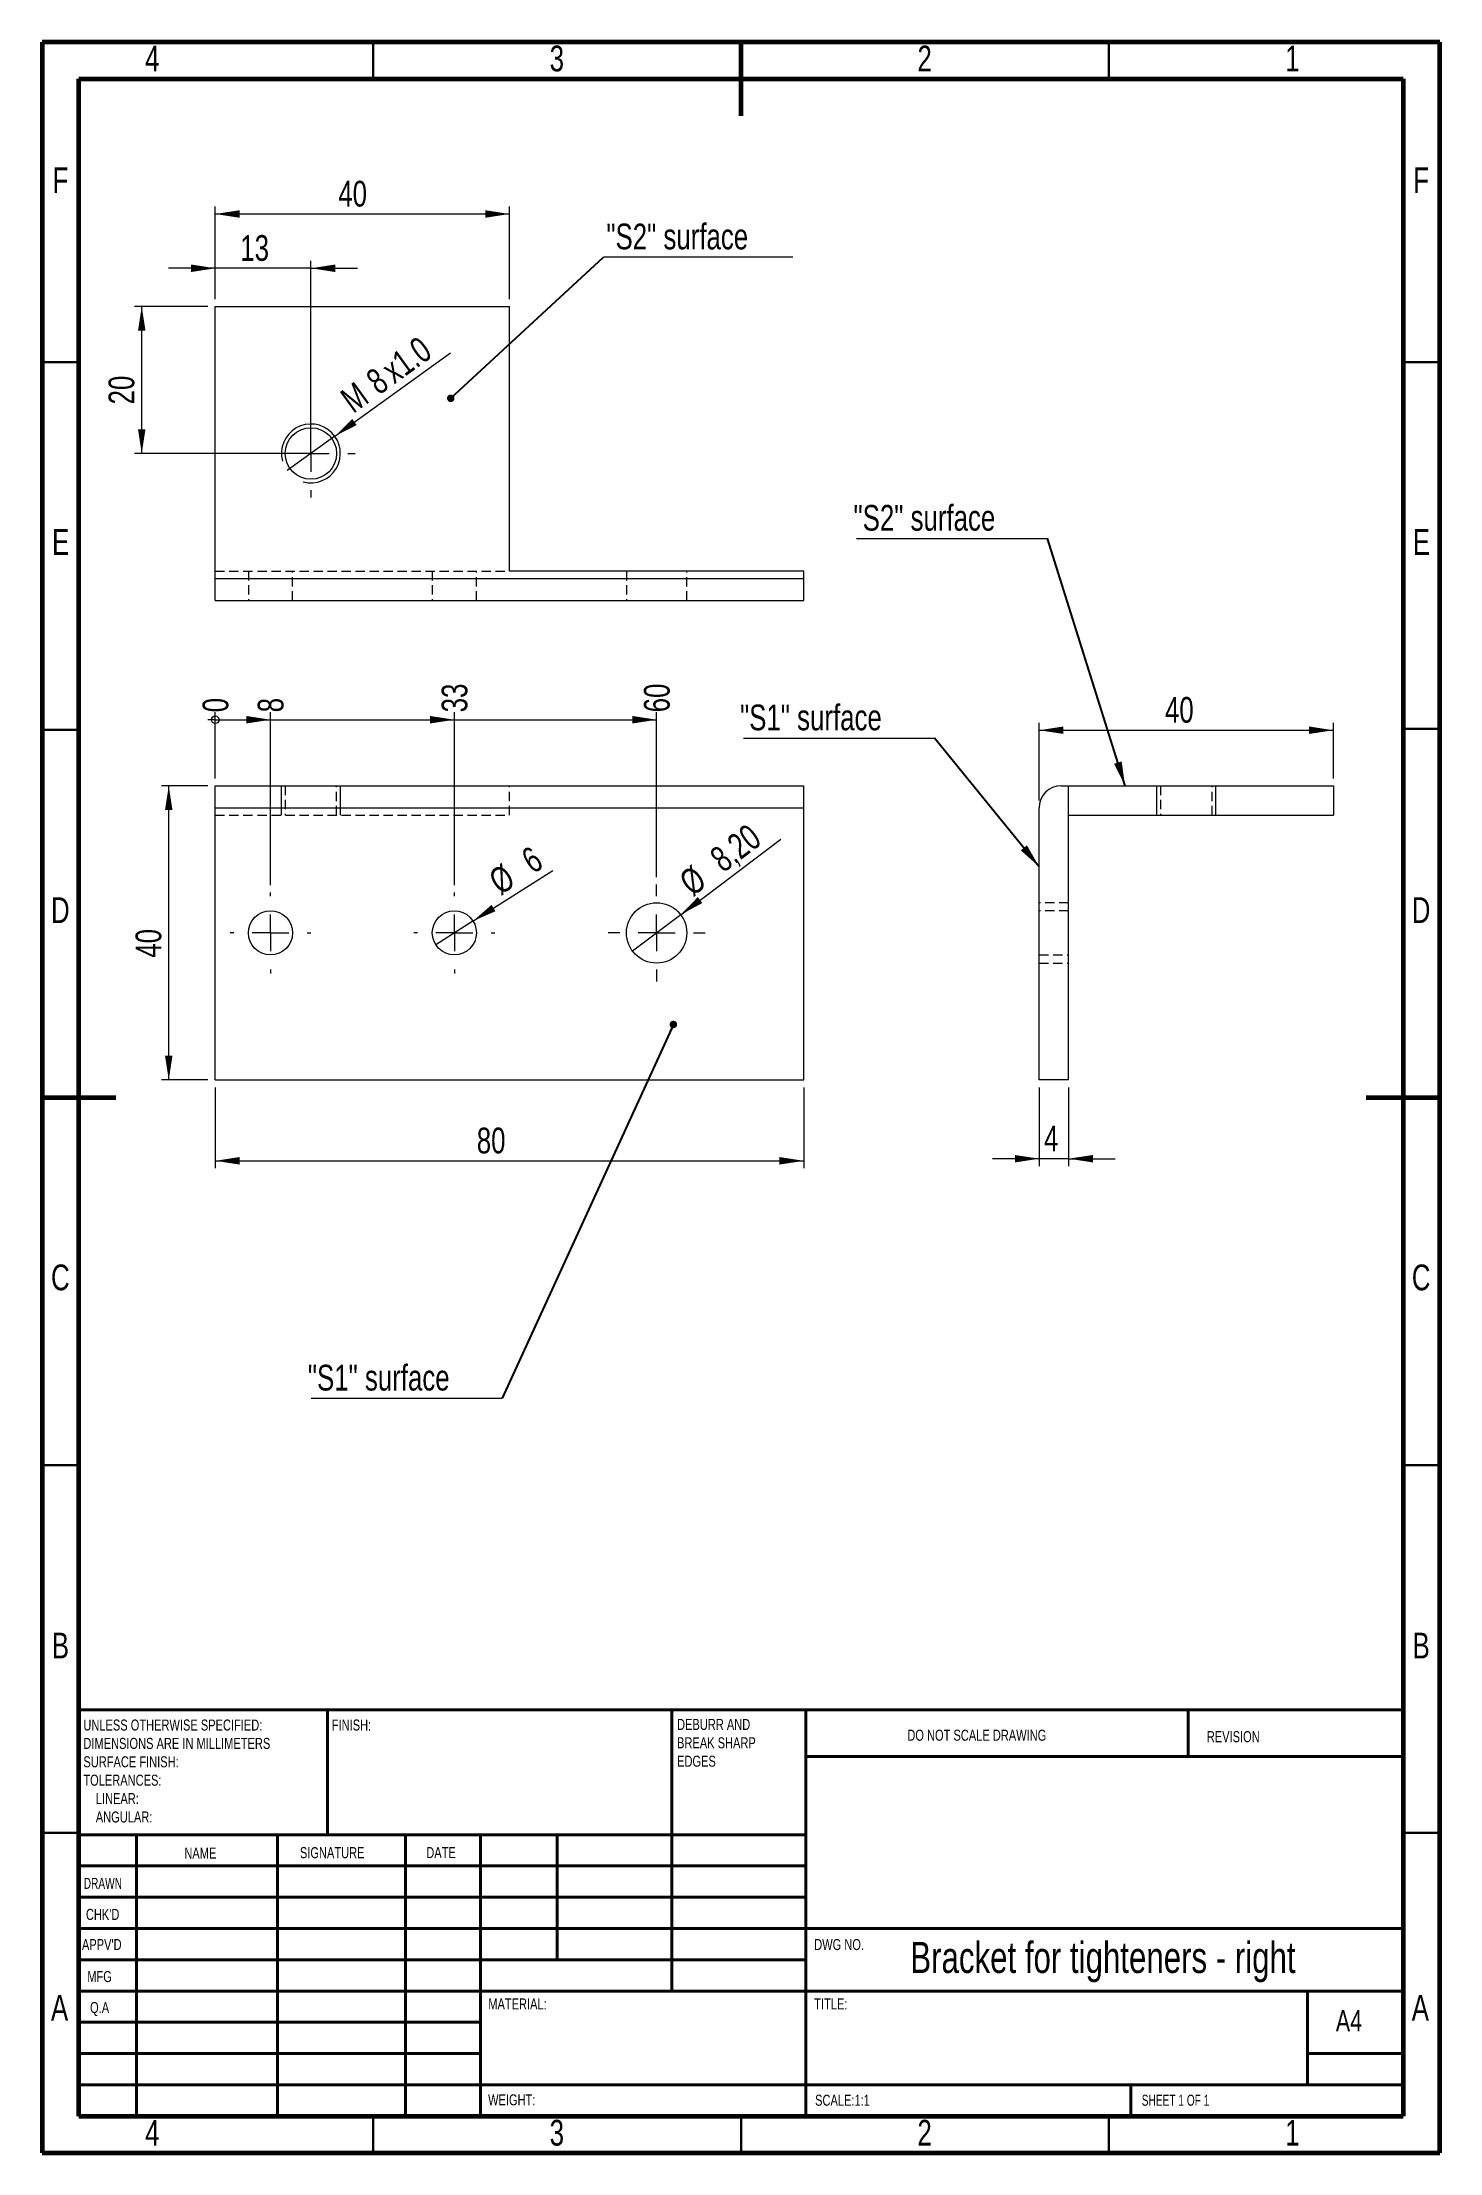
# Model space of a CAD drawing. Header units: millimetres. Extents: x 15 to 205, y 5 to 292.
import ezdxf

# ---------------------------------------------------------------- set-up
doc = ezdxf.new("R2010")
doc.units = ezdxf.units.MM
doc.linetypes.add('HIDDEN', pattern=[1.905, 1.27, -0.635])
doc.styles.add('SLDTEXTSTYLE0', font='TXT', dxfattribs={"width": 0.75})
doc.styles.add('SLDTEXTSTYLE1', font='TXT', dxfattribs={"width": 0.686449})
doc.styles.add('SLDTEXTSTYLE2', font='TXT', dxfattribs={"width": 0.6875})
doc.dimstyles.new('SLDDIMSTYLE0', dxfattribs={"dimtxt": 3.5, "dimasz": 0.338667, "dimexe": 0, "dimexo": 0.0625, "dimgap": 0.875, "dimtad": 0, "dimtih": 1, "dimtoh": 1, "dimdec": 0, "dimrnd": 1e-09, "dimdsep": 46, "dimtxsty": 'SLDTEXTSTYLE0', "dimblk1": 'ORIGIN', "dimblk2": 'ORIGIN', "dimsah": 1, "dimcen": 0.09, "dimadec": 0, "dimazin": 2, "dimtfac": 1, "dimtdec": 0, "dimtofl": 0, "dimtmove": 0, "dimatfit": 3, "dimldrblk": 'ORIGIN', "dimfxl": 1, "dimfrac": 2, "dimtolj": 1, "dimtzin": 12, "dimarcsym": 0})
doc.dimstyles.new('SLDDIMSTYLE1', dxfattribs={"dimtxt": 3.5, "dimasz": 3.302, "dimexe": 0, "dimexo": 0.0625, "dimgap": 0.875, "dimtad": 0, "dimtih": 1, "dimtoh": 1, "dimdec": 0, "dimrnd": 1e-09, "dimzin": 12, "dimdsep": 46, "dimtxsty": 'SLDTEXTSTYLE0', "dimsah": 1, "dimcen": 0.09, "dimadec": 0, "dimazin": 3, "dimtfac": 1, "dimtdec": 0, "dimtofl": 0, "dimtmove": 0, "dimatfit": 3, "dimfxl": 1, "dimfrac": 2, "dimtolj": 1, "dimtzin": 12, "dimarcsym": 0})
doc.dimstyles.new('SLDDIMSTYLE2', dxfattribs={"dimtxt": 3.5, "dimasz": 3.302, "dimexe": 0, "dimexo": 0.0625, "dimgap": 0.875, "dimtad": 1, "dimrnd": 1e-09, "dimzin": 12, "dimdsep": 46, "dimtxsty": 'SLDTEXTSTYLE0', "dimsah": 1, "dimcen": 0.09, "dimadec": 0, "dimazin": 3, "dimtfac": 1, "dimtofl": 0, "dimtmove": 0, "dimatfit": 3, "dimfxl": 1, "dimfrac": 2, "dimtolj": 1, "dimtzin": 12, "dimarcsym": 0})
doc.dimstyles.new('SLDDIMSTYLE3', dxfattribs={"dimtxt": 3.5, "dimasz": 3.302, "dimexe": 0, "dimexo": 0.0625, "dimgap": 0.875, "dimtad": 1, "dimrnd": 1e-09, "dimzin": 12, "dimdsep": 46, "dimtxsty": 'SLDTEXTSTYLE0', "dimblk1": 'NONE', "dimsah": 1, "dimcen": 0, "dimadec": 0, "dimazin": 3, "dimtfac": 1, "dimtmove": 0, "dimatfit": 3, "dimldrblk": 'NONE', "dimfxl": 1, "dimfrac": 2, "dimtolj": 1, "dimtzin": 12, "dimarcsym": 0})
doc.dimstyles.new('SLDDIMSTYLE4', dxfattribs={"dimtxt": 0.18, "dimasz": 1.016, "dimexe": 0, "dimexo": 0.0625, "dimgap": 0, "dimtad": 0, "dimtih": 1, "dimtoh": 1, "dimdec": 0, "dimrnd": 1e-09, "dimzin": 0, "dimdsep": 46, "dimtxsty": 'Standard', "dimblk1": 'DOT', "dimblk2": 'DOT', "dimsah": 1, "dimcen": 0.09, "dimadec": 0, "dimazin": 0, "dimtfac": 1.016, "dimtdec": 0, "dimtofl": 0, "dimtmove": 0, "dimatfit": 3, "dimldrblk": 'DOT', "dimfxl": 1, "dimfrac": 2, "dimtolj": 1, "dimtzin": 0, "dimarcsym": 0})
doc.dimstyles.new('SLDDIMSTYLE5', dxfattribs={"dimtxt": 3.5, "dimasz": 3.302, "dimexe": 0, "dimexo": 0.0625, "dimgap": 0.875, "dimtad": 1, "dimrnd": 1e-09, "dimzin": 12, "dimdsep": 46, "dimtxsty": 'SLDTEXTSTYLE0', "dimsah": 1, "dimcen": 0.09, "dimadec": 0, "dimazin": 3, "dimtfac": 1, "dimtmove": 0, "dimatfit": 0, "dimfxl": 1, "dimfrac": 2, "dimtolj": 1, "dimtzin": 12, "dimarcsym": 0})
doc.dimstyles.new('SLDDIMSTYLE6', dxfattribs={"dimtxt": 0.18, "dimasz": 3.302, "dimexe": 0, "dimexo": 0.0625, "dimgap": 0, "dimtad": 0, "dimtih": 1, "dimtoh": 1, "dimdec": 0, "dimrnd": 1e-09, "dimzin": 0, "dimdsep": 46, "dimtxsty": 'Standard', "dimsah": 1, "dimcen": 0.09, "dimadec": 0, "dimazin": 0, "dimtfac": 3.302, "dimtdec": 0, "dimtofl": 0, "dimtmove": 0, "dimatfit": 3, "dimfxl": 1, "dimfrac": 2, "dimtolj": 1, "dimtzin": 0, "dimarcsym": 0})
doc.dimstyles.new('SLDDIMSTYLE7', dxfattribs={"dimtxt": 3.5, "dimasz": 3.302, "dimexe": 0, "dimexo": 0.0625, "dimgap": 0.875, "dimtad": 1, "dimrnd": 1e-09, "dimzin": 12, "dimdsep": 46, "dimtxsty": 'SLDTEXTSTYLE0', "dimblk1": 'NONE', "dimsah": 1, "dimcen": 0, "dimadec": 0, "dimazin": 3, "dimtfac": 1, "dimtmove": 0, "dimatfit": 3, "dimldrblk": 'NONE', "dimfxl": 1, "dimfrac": 2, "dimtolj": 1, "dimtzin": 12, "dimarcsym": 0})

# ---------------------------------------------------------------- blocks, each defined once
blk = doc.blocks.new('SW_NOTE_0')
at = {"color": 0, "linetype": 'Continuous', "lineweight": 0, "char_height": 1.5, "attachment_point": 1, "style": 'SLDTEXTSTYLE0'}
for s, insert in [('UNLESS OTHERWISE SPECIFIED:', (0, 1.93)), ('DIMENSIONS ARE IN MILLIMETERS', (0, -0.57)), ('TOLERANCES:', (0, -5.57)), ('SURFACE FINISH:', (0, -3.07)), ('LINEAR:', (1.69, -8.07)), ('ANGULAR:', (1.69, -10.57))]:
    blk.add_mtext(s, dxfattribs=dict(at, insert=insert))
blk = doc.blocks.new('SW_NOTE_1')
at = {"color": 0, "linetype": 'Continuous', "lineweight": 0, "char_height": 1.5, "attachment_point": 1, "style": 'SLDTEXTSTYLE0'}
for s, insert in [('DEBURR AND', (0, 1.93)), ('BREAK SHARP', (0, -0.57)), ('EDGES', (0, -3.07))]:
    blk.add_mtext(s, dxfattribs=dict(at, insert=insert))
blk = doc.blocks.new('_ORIGIN')
at = {"color": 0, "linetype": 'ByBlock', "lineweight": -2}
blk.add_line((0, 0), (-1, 0), dxfattribs=at)
blk.add_circle((0, 0), 0.5, dxfattribs=at)
blk = doc.blocks.new('_D')
at = {"color": 7, "linetype": 'Continuous', "lineweight": 0}
blk.add_line((38.53, 191.88), (38.53, 200.88), dxfattribs=at)
at = {"color": 7, "linetype": 'Continuous', "lineweight": 0, "xscale": 1.016, "yscale": 1.016}
blk.add_blockref('_ORIGIN', (38.53, 199.87, 0.1), dxfattribs=at)
at = {"color": 7, "linetype": 'Continuous', "lineweight": 0, "insert": (36.8, 200.88), "char_height": 3.5, "attachment_point": 1, "rotation": 90, "style": 'SLDTEXTSTYLE0'}
blk.add_mtext('0', dxfattribs=at)
blk = doc.blocks.new('_D_1')
at = {"color": 7, "linetype": 'Continuous', "lineweight": 0}
for p, q in [((38.53, 199.87), (46.03, 199.87)), ((46.03, 177.38), (46.03, 200.88))]:
    blk.add_line(p, q, dxfattribs=at)
blk.add_solid([(46.03, 199.87), (42.73, 200.38), (42.73, 199.36)], dxfattribs=at)
at = {"color": 7, "linetype": 'Continuous', "lineweight": 0, "insert": (44.3, 200.88), "char_height": 3.5, "attachment_point": 1, "rotation": 90, "style": 'SLDTEXTSTYLE0'}
blk.add_mtext('8', dxfattribs=at)
blk = doc.blocks.new('_D_2')
at = {"color": 7, "linetype": 'Continuous', "lineweight": 0}
for p, q in [((46.03, 199.87), (71.03, 199.87)), ((71.03, 177.38), (71.03, 200.88))]:
    blk.add_line(p, q, dxfattribs=at)
blk.add_solid([(71.03, 199.87), (67.73, 200.38), (67.73, 199.36)], dxfattribs=at)
at = {"color": 7, "linetype": 'Continuous', "lineweight": 0, "insert": (69.3, 200.88), "char_height": 3.5, "attachment_point": 1, "rotation": 90, "style": 'SLDTEXTSTYLE0'}
blk.add_mtext('33', dxfattribs=at)
blk = doc.blocks.new('_D_3')
at = {"color": 7, "linetype": 'Continuous', "lineweight": 0}
for p, q in [((71.03, 199.87), (98.53, 199.87)), ((98.53, 178.48), (98.53, 200.88))]:
    blk.add_line(p, q, dxfattribs=at)
blk.add_solid([(98.53, 199.87), (95.23, 200.38), (95.23, 199.36)], dxfattribs=at)
at = {"color": 7, "linetype": 'Continuous', "lineweight": 0, "insert": (96.8, 200.88), "char_height": 3.5, "attachment_point": 1, "rotation": 90, "style": 'SLDTEXTSTYLE0'}
blk.add_mtext('60', dxfattribs=at)
blk = doc.blocks.new('_D_4')
at = {"color": 7, "linetype": 'Continuous', "lineweight": 0}
for p, q in [((38.53, 149.88), (38.53, 138.89)), ((118.53, 149.88), (118.53, 138.89)), ((38.53, 139.89), (118.53, 139.89))]:
    blk.add_line(p, q, dxfattribs=at)
for points in [[(38.53, 139.89), (41.83, 139.38), (41.83, 140.4)], [(118.53, 139.89), (115.23, 140.4), (115.23, 139.38)]]:
    blk.add_solid(points, dxfattribs=at)
at = {"color": 7, "linetype": 'Continuous', "lineweight": 0, "insert": (74.08, 144.4), "char_height": 3.5, "attachment_point": 1, "style": 'SLDTEXTSTYLE0'}
blk.add_mtext('80', dxfattribs=at)
blk = doc.blocks.new('_D_5')
at = {"color": 7, "linetype": 'Continuous', "lineweight": 0}
for p, q in [((37.53, 190.88), (31.2, 190.88)), ((32.2, 150.88), (32.2, 190.88)), ((37.53, 150.88), (31.2, 150.88))]:
    blk.add_line(p, q, dxfattribs=at)
for points in [[(32.2, 190.88), (31.69, 187.58), (32.71, 187.58)], [(32.2, 150.88), (32.71, 154.19), (31.69, 154.19)]]:
    blk.add_solid(points, dxfattribs=at)
at = {"color": 7, "linetype": 'Continuous', "lineweight": 0, "insert": (27.69, 167.51), "char_height": 3.5, "attachment_point": 1, "rotation": 90, "style": 'SLDTEXTSTYLE0'}
blk.add_mtext('40', dxfattribs=at)
blk = doc.blocks.new('_D_6')
at = {"color": 7, "linetype": 'Continuous', "lineweight": 0}
for q in [(115.41, 183.64), (95.26, 168.41)]:
    blk.add_line((101.8, 173.36), q, dxfattribs=at)
blk.add_solid([(101.8, 173.36), (104.74, 174.94), (104.13, 175.75)], dxfattribs=at)
at = {"color": 7, "linetype": 'Continuous', "lineweight": 0, "char_height": 3.5, "attachment_point": 1, "rotation": 37.0751, "style": 'SLDTEXTSTYLE0'}
for s, insert in [('8,20', (105.47, 181.78)), ('%%c', (101.29, 178.56))]:
    blk.add_mtext(s, dxfattribs=dict(at, insert=insert))
blk = doc.blocks.new('_NONE')
blk = doc.blocks.new('_D_7')
at = {"color": 7, "linetype": 'Continuous', "lineweight": 0}
for q in [(84.41, 179.38), (68.5, 169.28)]:
    blk.add_line((73.56, 172.49), q, dxfattribs=at)
blk.add_solid([(73.56, 172.49), (76.62, 173.83), (76.08, 174.69)], dxfattribs=at)
at = {"color": 7, "linetype": 'Continuous', "lineweight": 0, "char_height": 3.5, "attachment_point": 1, "rotation": 32.424, "style": 'SLDTEXTSTYLE0'}
for s, insert in [('6', (79.82, 181.79)), ('%%c', (75.39, 178.92))]:
    blk.add_mtext(s, dxfattribs=dict(at, insert=insert))
blk = doc.blocks.new('SW_NOTE_2')
at = {"color": 0, "linetype": 'Continuous', "lineweight": 0}
blk.add_line((-25.97, 0), (0, 0), dxfattribs=at)
at = {"color": 0, "linetype": 'Continuous', "lineweight": 0, "insert": (-26.42, 4.52), "char_height": 3.5, "attachment_point": 1, "style": 'SLDTEXTSTYLE0'}
blk.add_mtext('"S1" surface', dxfattribs=at)
blk = doc.blocks.new('_DOT')
at = {"color": 0, "linetype": 'ByBlock', "lineweight": -2}
blk.add_line((-0.5, 0), (-1, 0), dxfattribs=at)
at = {"color": 0, "linetype": 'ByBlock', "const_width": 0.5}
blk.add_lwpolyline([(-0.25, 0, 1), (0.25, 0, 1)], format="xyb", close=True, dxfattribs=at)
blk = doc.blocks.new('SW_CENTERMARKSYMBOL_0')
at = {"color": 0, "linetype": 'Continuous', "lineweight": 0}
for p, q in [((0, 5), (0, 6.6)), ((-5, 0), (-6.6, 0)), ((0, 0), (-2.5, 0)), ((0, 0), (0, 2.5)), ((0, 0), (0, -2.5)), ((0, 0), (2.5, 0)), ((5, 0), (6.6, 0)), ((0, -5), (0, -6.6))]:
    blk.add_line(p, q, dxfattribs=at)
blk = doc.blocks.new('SW_CENTERMARKSYMBOL_1')
at = {"color": 0, "linetype": 'Continuous', "lineweight": 0}
for p, q in [((0, 5), (0, 5.5)), ((-5, 0), (-5.5, 0)), ((0, 0), (-2.5, 0)), ((0, 0), (0, 2.5)), ((0, 0), (0, -2.5)), ((0, 0), (2.5, 0)), ((5, 0), (5.5, 0)), ((0, -5), (0, -5.5))]:
    blk.add_line(p, q, dxfattribs=at)
blk = doc.blocks.new('SW_CENTERMARKSYMBOL_2')
at = {"color": 0, "linetype": 'Continuous', "lineweight": 0}
for p, q in [((0, 5), (0, 5.5)), ((-5, 0), (-5.5, 0)), ((0, 0), (-2.5, 0)), ((0, 0), (0, 2.5)), ((0, 0), (0, -2.5)), ((0, 0), (2.5, 0)), ((5, 0), (5.5, 0)), ((0, -5), (0, -5.5))]:
    blk.add_line(p, q, dxfattribs=at)
blk = doc.blocks.new('_D_8')
at = {"color": 7, "linetype": 'Continuous', "lineweight": 0}
for p, q in [((150.54, 188.88), (150.54, 199.44)), ((150.54, 198.44), (190.54, 198.44)), ((190.54, 191.88), (190.54, 199.44))]:
    blk.add_line(p, q, dxfattribs=at)
for points in [[(150.54, 198.44), (153.84, 197.94), (153.84, 198.95)], [(190.54, 198.44), (187.24, 198.95), (187.24, 197.94)]]:
    blk.add_solid(points, dxfattribs=at)
at = {"color": 7, "linetype": 'Continuous', "lineweight": 0, "insert": (167.64, 202.96), "char_height": 3.5, "attachment_point": 1, "style": 'SLDTEXTSTYLE0'}
blk.add_mtext('40', dxfattribs=at)
blk = doc.blocks.new('_D_9')
at = {"color": 7, "linetype": 'Continuous', "lineweight": 0}
for p, q in [((150.54, 149.88), (150.54, 139.18)), ((154.54, 149.88), (154.54, 139.18)), ((150.54, 140.18), (144.19, 140.18)), ((154.54, 140.18), (150.54, 140.18)), ((154.54, 140.18), (160.89, 140.18))]:
    blk.add_line(p, q, dxfattribs=at)
for points in [[(150.54, 140.18), (147.24, 140.68), (147.24, 139.67)], [(154.54, 140.18), (157.84, 139.67), (157.84, 140.68)]]:
    blk.add_solid(points, dxfattribs=at)
at = {"color": 7, "linetype": 'Continuous', "lineweight": 0, "insert": (151.2, 144.69), "char_height": 3.5, "attachment_point": 1, "style": 'SLDTEXTSTYLE0'}
blk.add_mtext('4', dxfattribs=at)
blk = doc.blocks.new('SW_NOTE_3')
at = {"color": 0, "linetype": 'Continuous', "lineweight": 0}
blk.add_line((-25.97, 0), (0, 0), dxfattribs=at)
at = {"color": 0, "linetype": 'Continuous', "lineweight": 0, "insert": (-26.46, 4.57), "char_height": 3.5, "attachment_point": 1, "style": 'SLDTEXTSTYLE0'}
blk.add_mtext('"S1" surface', dxfattribs=at)
blk = doc.blocks.new('SW_NOTE_4')
at = {"color": 0, "linetype": 'Continuous', "lineweight": 0}
blk.add_line((-25.97, 0), (0, 0), dxfattribs=at)
at = {"color": 0, "linetype": 'Continuous', "lineweight": 0, "insert": (-26.38, 4.56), "char_height": 3.5, "attachment_point": 1, "style": 'SLDTEXTSTYLE0'}
blk.add_mtext('"S2" surface', dxfattribs=at)
blk = doc.blocks.new('_D_10')
at = {"color": 7, "linetype": 'Continuous', "lineweight": 0}
for p, q in [((38.53, 261.26), (32.18, 261.26)), ((38.53, 257.08), (38.53, 262.26)), ((51.53, 261.26), (38.53, 261.26)), ((51.53, 237.08), (51.53, 262.26)), ((51.53, 261.26), (57.88, 261.26))]:
    blk.add_line(p, q, dxfattribs=at)
for points in [[(38.53, 261.26), (35.23, 261.77), (35.23, 260.75)], [(51.53, 261.26), (54.83, 260.75), (54.83, 261.77)]]:
    blk.add_solid(points, dxfattribs=at)
at = {"color": 7, "linetype": 'Continuous', "lineweight": 0, "insert": (41.93, 265.77), "char_height": 3.5, "attachment_point": 1, "style": 'SLDTEXTSTYLE0'}
blk.add_mtext('13', dxfattribs=at)
blk = doc.blocks.new('_D_11')
at = {"color": 7, "linetype": 'Continuous', "lineweight": 0}
for p, q in [((37.53, 256.08), (27.53, 256.08)), ((28.53, 236.08), (28.53, 256.08)), ((50.53, 236.08), (27.53, 236.08))]:
    blk.add_line(p, q, dxfattribs=at)
for points in [[(28.53, 256.08), (28.02, 252.77), (29.04, 252.77)], [(28.53, 236.08), (29.04, 239.38), (28.02, 239.38)]]:
    blk.add_solid(points, dxfattribs=at)
at = {"color": 7, "linetype": 'Continuous', "lineweight": 0, "insert": (24.02, 242.75), "char_height": 3.5, "attachment_point": 1, "rotation": 90, "style": 'SLDTEXTSTYLE0'}
blk.add_mtext('20', dxfattribs=at)
blk = doc.blocks.new('_D_12')
at = {"color": 7, "linetype": 'Continuous', "lineweight": 0}
for q in [(70.49, 249.76), (48.29, 233.74)]:
    blk.add_line((54.77, 238.42), q, dxfattribs=at)
blk.add_solid([(54.77, 238.42), (57.75, 239.94), (57.15, 240.76)], dxfattribs=at)
at = {"color": 7, "linetype": 'Continuous', "lineweight": 0, "char_height": 3.5, "attachment_point": 1, "rotation": 35.8238, "style": 'SLDTEXTSTYLE0'}
for s, insert in [('x1.0', (60.81, 248.29)), ('8', (58.72, 246.78)), ('M', (55.24, 244.27))]:
    blk.add_mtext(s, dxfattribs=dict(at, insert=insert))
blk = doc.blocks.new('_D_13')
at = {"color": 7, "linetype": 'Continuous', "lineweight": 0}
for p, q in [((38.53, 257.08), (38.53, 269.64)), ((38.53, 268.64), (78.53, 268.64)), ((78.53, 257.08), (78.53, 269.64))]:
    blk.add_line(p, q, dxfattribs=at)
for points in [[(38.53, 268.64), (41.83, 268.13), (41.83, 269.15)], [(78.53, 268.64), (75.23, 269.15), (75.23, 268.13)]]:
    blk.add_solid(points, dxfattribs=at)
at = {"color": 7, "linetype": 'Continuous', "lineweight": 0, "insert": (55.25, 273.15), "char_height": 3.5, "attachment_point": 1, "style": 'SLDTEXTSTYLE0'}
blk.add_mtext('40', dxfattribs=at)
blk = doc.blocks.new('SW_NOTE_5')
at = {"color": 0, "linetype": 'Continuous', "lineweight": 0}
blk.add_line((25.73, 0), (0, 0), dxfattribs=at)
at = {"color": 0, "linetype": 'Continuous', "lineweight": 0, "insert": (0.4, 4.56), "char_height": 3.5, "attachment_point": 1, "style": 'SLDTEXTSTYLE0'}
blk.add_mtext('"S2" surface', dxfattribs=at)
blk = doc.blocks.new('SW_CENTERMARKSYMBOL_3')
at = {"color": 0, "linetype": 'Continuous', "lineweight": 0}
for p, q in [((0, 5), (0, 6)), ((-5, 0), (-6, 0)), ((0, 0), (-2.5, 0)), ((0, 0), (0, 2.5)), ((0, 0), (0, -2.5)), ((0, 0), (2.5, 0)), ((5, 0), (6, 0)), ((0, -5), (0, -6))]:
    blk.add_line(p, q, dxfattribs=at)

msp = doc.modelspace()

# ---------------------------------------------------------------- linework, layer by layer
at = {"color": 7, "linetype": 'Continuous', "lineweight": 60}
for p, q in [((205, 292), (15, 292)), ((15, 292), (15, 5)), ((110, 282), (110, 292)), ((205, 5), (205, 292)), ((20, 287), (200, 287)), ((20, 10), (20, 287)), ((200, 287), (200, 10)), ((15, 148.5), (25, 148.5)), ((195, 148.5), (205, 148.5)), ((20, 10), (200, 10)), ((15, 5), (205, 5))]:
    msp.add_line(p, q, dxfattribs=at)
at = {"color": 7, "linetype": 'Continuous', "lineweight": 30}
for p, q in [((60, 287), (60, 292)), ((160, 287), (160, 292)), ((20, 248.5), (15, 248.5)), ((200, 248.5), (205, 248.5)), ((20, 198.5), (15, 198.5)), ((200, 198.651), (205, 198.651)), ((20, 98.5), (15, 98.5)), ((200, 98.5), (205, 98.5)), ((20, 48.5), (15, 48.5)), ((200, 48.5), (205, 48.5)), ((60, 10), (60, 5)), ((110, 10), (110, 5)), ((160, 10), (160, 5))]:
    msp.add_line(p, q, dxfattribs=at)
at = {"color": 7, "linetype": 'Continuous', "lineweight": 15}
for p, q in [((38.53, 219.076), (38.53, 256.076)), ((38.53, 256.076), (78.53, 256.076)), ((78.53, 220.076), (78.53, 256.076)), ((38.53, 219.076), (118.53, 219.076)), ((38.53, 216.076), (38.53, 219.076)), ((118.53, 220.076), (78.53, 220.076)), ((118.53, 219.076), (118.53, 220.076)), ((118.53, 216.076), (118.53, 219.076)), ((38.53, 216.076), (118.53, 216.076)), ((38.53, 190.884), (118.53, 190.884)), ((38.53, 187.884), (38.53, 190.884)), ((118.53, 187.884), (118.53, 190.884)), ((153.539, 190.884), (154.539, 190.884)), ((154.539, 150.884), (154.539, 190.884)), ((154.539, 190.884), (190.539, 190.884)), ((190.539, 190.884), (190.539, 186.884)), ((38.53, 187.884), (118.53, 187.884)), ((38.53, 150.884), (38.53, 187.884)), ((118.53, 150.884), (118.53, 187.884)), ((150.539, 150.884), (150.539, 187.884)), ((154.539, 186.884), (190.539, 186.884)), ((38.53, 150.884), (118.53, 150.884)), ((154.539, 150.884), (150.539, 150.884))]:
    msp.add_line(p, q, dxfattribs=at)
at = {"color": 7, "linetype": 'HIDDEN', "lineweight": 0}
for p, q in [((38.53, 220.076), (78.53, 220.076)), ((43.03, 220.076), (43.03, 216.076)), ((49.03, 216.076), (49.03, 220.076)), ((68.03, 220.076), (68.03, 216.076)), ((74.03, 216.076), (74.03, 220.076)), ((94.43, 220.076), (94.43, 216.076)), ((102.63, 216.076), (102.63, 220.076)), ((48.03, 190.884), (48.03, 186.884)), ((55.03, 186.884), (55.03, 190.884)), ((78.53, 186.884), (78.53, 190.884)), ((167.039, 190.884), (167.039, 186.884)), ((174.039, 186.884), (174.039, 190.884)), ((38.53, 186.884), (78.53, 186.884)), ((154.539, 174.984), (150.539, 174.984)), ((154.539, 173.884), (150.539, 173.884)), ((150.539, 167.884), (154.539, 167.884)), ((150.539, 166.784), (154.539, 166.784))]:
    msp.add_line(p, q, dxfattribs=at)
at = {"color": 7, "linetype": 'Continuous', "lineweight": 0}
for p, q in [((47.53, 186.884), (47.53, 190.884)), ((55.53, 186.884), (55.53, 190.884)), ((166.539, 186.884), (166.539, 190.884)), ((174.539, 186.884), (174.539, 190.884))]:
    msp.add_line(p, q, dxfattribs=at)
at = {"color": 7, "linetype": 'Continuous', "lineweight": 40}
for p, q in [((20, 65.25), (200, 65.25)), ((20, 65.25), (20, 10)), ((53.8, 48.25), (53.8, 65.25)), ((100.6, 65.25), (100.6, 27)), ((118.8, 65.25), (118.8, 10)), ((170.8, 58.875), (170.8, 65.25)), ((200, 58.875), (118.8, 58.875)), ((118.8, 48.25), (20, 48.25)), ((27.8, 48.25), (27.8, 10)), ((46.991, 48.25), (46.991, 10)), ((64.399, 48.25), (64.399, 10)), ((74.6, 10), (74.6, 48.25)), ((85, 31.25), (85, 48.25)), ((118.8, 44), (20, 44)), ((118.8, 39.75), (20, 39.75)), ((200, 35.5), (20, 35.5)), ((118.8, 31.25), (20, 31.25)), ((74.6, 27), (20, 27)), ((74.6, 27), (200, 27)), ((187, 14.25), (187, 27)), ((74.6, 22.75), (20, 22.75)), ((74.6, 18.5), (20, 18.5)), ((200, 18.5), (187, 18.5)), ((20, 14.25), (200, 14.25)), ((163, 10), (163, 14.25))]:
    msp.add_line(p, q, dxfattribs=at)
at = {"color": 7, "linetype": 'Continuous', "lineweight": 15}
for centre, radius in [((51.53, 236.076), 3.5), ((46.03, 170.884), 3), ((71.03, 170.884), 3), ((98.53, 170.884), 4.1)]:
    msp.add_circle(centre, radius, dxfattribs=at)
at = {"color": 7, "linetype": 'Continuous', "lineweight": 0}
msp.add_arc((51.53, 236.076), 4, 255, 195, dxfattribs=at)
at = {"color": 7, "linetype": 'Continuous', "lineweight": 15}
msp.add_arc((153.539, 187.884), 3, 90, 180, dxfattribs=at)

# ---------------------------------------------------------------- block references
at = {"color": 7, "linetype": 'Continuous', "lineweight": 0}
for name, p in [('SW_NOTE_5', (91.295, 262.771)), ('SW_CENTERMARKSYMBOL_3', (51.53, 236.076)), ('SW_NOTE_4', (151.676, 224.518)), ('SW_NOTE_3', (136.328, 197.363)), ('SW_CENTERMARKSYMBOL_2', (46.03, 170.884)), ('SW_CENTERMARKSYMBOL_1', (71.03, 170.884)), ('SW_CENTERMARKSYMBOL_0', (98.53, 170.884)), ('SW_NOTE_2', (77.532, 107.635)), ('SW_NOTE_0', (20.594, 61.987)), ('SW_NOTE_1', (101.309, 62.069))]:
    msp.add_blockref(name, p, dxfattribs=at)

# ---------------------------------------------------------------- texts
for s, insert, char_height, attachment_point, style in [('4', (29.965, 291.538), 3.5, 2, 'SLDTEXTSTYLE0'), ('3', (84.965, 291.538), 3.5, 2, 'SLDTEXTSTYLE0'), ('2', (134.965, 291.538), 3.5, 2, 'SLDTEXTSTYLE0'), ('1', (184.965, 291.538), 3.5, 2, 'SLDTEXTSTYLE0'), ('F', (17.464, 274.979), 3.5, 2, 'SLDTEXTSTYLE0'), ('F', (202.464, 274.979), 3.5, 2, 'SLDTEXTSTYLE0'), ('E', (17.506, 225.788), 3.5, 2, 'SLDTEXTSTYLE0'), ('E', (202.506, 225.788), 3.5, 2, 'SLDTEXTSTYLE0'), ('D', (17.46, 175.729), 3.5, 2, 'SLDTEXTSTYLE0'), ('D', (202.46, 175.729), 3.5, 2, 'SLDTEXTSTYLE0'), ('C', (17.464, 125.788), 3.5, 2, 'SLDTEXTSTYLE0'), ('C', (202.464, 125.788), 3.5, 2, 'SLDTEXTSTYLE0'), ('B', (17.473, 75.729), 3.5, 2, 'SLDTEXTSTYLE0'), ('B', (202.473, 75.729), 3.5, 2, 'SLDTEXTSTYLE0'), ('FINISH:', (54.371, 63.919), 1.5, 1, 'SLDTEXTSTYLE0'), ('DO NOT SCALE DRAWING', (132.615, 62.533), 1.5, 1, 'SLDTEXTSTYLE0'), ('REVISION', (173.328, 62.335), 1.5, 1, 'SLDTEXTSTYLE0'), ('NAME', (34.322, 46.501), 1.5, 1, 'SLDTEXTSTYLE0'), ('SIGNATURE', (50.034, 46.562), 1.5, 1, 'SLDTEXTSTYLE0'), ('DATE', (67.215, 46.576), 1.5, 1, 'SLDTEXTSTYLE0'), ('DRAWN', (20.643, 42.385), 1.5, 1, 'SLDTEXTSTYLE1'), ("CHK'D", (20.939, 38.162), 1.5, 1, 'SLDTEXTSTYLE0'), ("APPV'D", (20.402, 34.066), 1.5, 1, 'SLDTEXTSTYLE0'), ('DWG NO.', (119.953, 34.066), 1.5, 1, 'SLDTEXTSTYLE0'), ('Bracket for tighteners - right', (159.208, 33.686), 4.23333, 2, 'SLDTEXTSTYLE0'), ('MFG', (21.124, 29.716), 1.5, 1, 'SLDTEXTSTYLE0'), ('A', (17.36, 26.479), 3.5, 2, 'SLDTEXTSTYLE0'), ('MATERIAL:', (75.646, 25.986), 1.5, 1, 'SLDTEXTSTYLE0'), ('TITLE:', (119.953, 25.986), 1.5, 1, 'SLDTEXTSTYLE0'), ('A', (202.36, 26.479), 3.5, 2, 'SLDTEXTSTYLE0'), ('Q.A', (21.509, 25.505), 1.5, 1, 'SLDTEXTSTYLE0'), ('A4', (190.871, 24.406), 2.9104, 1, 'SLDTEXTSTYLE0'), ('WEIGHT:', (75.618, 12.949), 1.4986, 1, 'SLDTEXTSTYLE0'), ('SCALE:1:1', (120.074, 12.9), 1.5, 1, 'SLDTEXTSTYLE0'), ('SHEET 1 OF 1', (164.478, 12.9), 1.5, 1, 'SLDTEXTSTYLE2'), ('4', (29.965, 9.479), 3.5, 2, 'SLDTEXTSTYLE0'), ('3', (84.965, 9.479), 3.5, 2, 'SLDTEXTSTYLE0'), ('2', (134.965, 9.479), 3.5, 2, 'SLDTEXTSTYLE0'), ('1', (184.965, 9.479), 3.5, 2, 'SLDTEXTSTYLE0')]:
    msp.add_mtext(s, dxfattribs=dict(at, insert=insert, char_height=char_height, attachment_point=attachment_point, style=style))

# ---------------------------------------------------------------- dimensions: what is measured, and where the dimension line sits
for base, p1, p2, dimstyle, picture, middle in [((78.53, 268.638), (38.53, 256.076), (78.53, 256.076), 'SLDDIMSTYLE2', '_D_13', (57.838, 268.638)), ((38.53, 261.262), (51.53, 236.076), (38.53, 256.076), 'SLDDIMSTYLE5', '_D_10', (44.521, 261.262)), ((190.539, 198.443), (150.539, 187.884), (190.539, 190.884), 'SLDDIMSTYLE2', '_D_8', (170.226, 198.443)), ((118.53, 139.893), (38.53, 150.884), (118.53, 150.884), 'SLDDIMSTYLE2', '_D_4', (76.662, 139.893)), ((150.539, 140.176), (154.539, 150.884), (150.539, 150.884), 'SLDDIMSTYLE5', '_D_9', (152.488, 140.176))]:
    dim = msp.add_linear_dim(base=base, p1=p1, p2=p2, dimstyle=dimstyle, dxfattribs=at)
    dim.commit()
    dim.dimension.update_dxf_attribs({"geometry": picture, "text_midpoint": middle, "dimtype": 160})
for base, p1, p2, dimstyle, picture, middle in [((28.53, 256.076), (51.53, 236.076), (38.53, 256.076), 'SLDDIMSTYLE5', '_D_11', (28.53, 245.341)), ((32.199, 190.884), (38.53, 150.884), (38.53, 190.884), 'SLDDIMSTYLE2', '_D_5', (32.199, 170.098))]:
    dim = msp.add_linear_dim(base=base, p1=p1, p2=p2, angle=90, dimstyle=dimstyle, dxfattribs=at)
    dim.commit()
    dim.dimension.update_dxf_attribs({"geometry": picture, "text_midpoint": middle, "dimtype": 160})
dim = msp.add_diameter_dim_2p(p1=(48.287, 233.735), p2=(54.774, 238.417), text='M<>x1.0', dimstyle='SLDDIMSTYLE7', override={"dimpost": '<>'}, dxfattribs=at)
dim.commit()
dim.dimension.update_dxf_attribs({"geometry": '_D_12', "text_midpoint": (64.365, 245.341), "dimtype": 163})
for feature_location, offset, origin, dimstyle, picture, middle in [((71.030447296, 176.384078704, 0.1), (0, 24.5), (38.530447296, 190.884078704, 0.1), 'SLDDIMSTYLE1', '_D_2', (71.030447296, 203.470189898)), ((98.53, 177.484, 0.1), (0, 23.4), (38.53, 190.884, 0.1), 'SLDDIMSTYLE1', '_D_3', (98.53, 203.47)), ((38.530447296, 190.884078704, 0.1), (0, 10), (38.530447296, 190.884078704, 0.1), 'SLDDIMSTYLE0', '_D', (38.530447296, 202.177134301)), ((46.030447296, 176.384078704, 0.1), (0, 24.5), (38.530447296, 190.884078704, 0.1), 'SLDDIMSTYLE1', '_D_1', (46.030447296, 202.177134301))]:
    dim = msp.add_ordinate_dim(feature_location=feature_location, offset=offset, dtype=1, origin=origin, dimstyle=dimstyle, dxfattribs=at)
    dim.commit()
    dim.dimension.update_dxf_attribs({"geometry": picture, "text_midpoint": middle})
for p1, p2, picture, middle in [((95.259, 168.412), (101.802, 173.356), '_D_6', (109.907, 179.481)), ((68.498, 169.276), (73.563, 172.493), '_D_7', (81.353, 177.441))]:
    dim = msp.add_diameter_dim_2p(p1=p1, p2=p2, dimstyle='SLDDIMSTYLE3', dxfattribs=at)
    dim.commit()
    dim.dimension.update_dxf_attribs({"geometry": picture, "text_midpoint": middle, "dimtype": 163})

# ---------------------------------------------------------------- leaders
for points, dimstyle in [([(70.541, 243.576), (91.295, 262.771)], 'SLDDIMSTYLE4'), ([(162.219, 190.884), (151.676, 224.518)], 'SLDDIMSTYLE6'), ([(150.539, 179.882), (136.328, 197.363)], 'SLDDIMSTYLE6'), ([(100.809, 158.428), (77.532, 107.635)], 'SLDDIMSTYLE4')]:
    msp.add_leader(points, dimstyle=dimstyle, dxfattribs=at)

doc.saveas('drawing.dxf')
